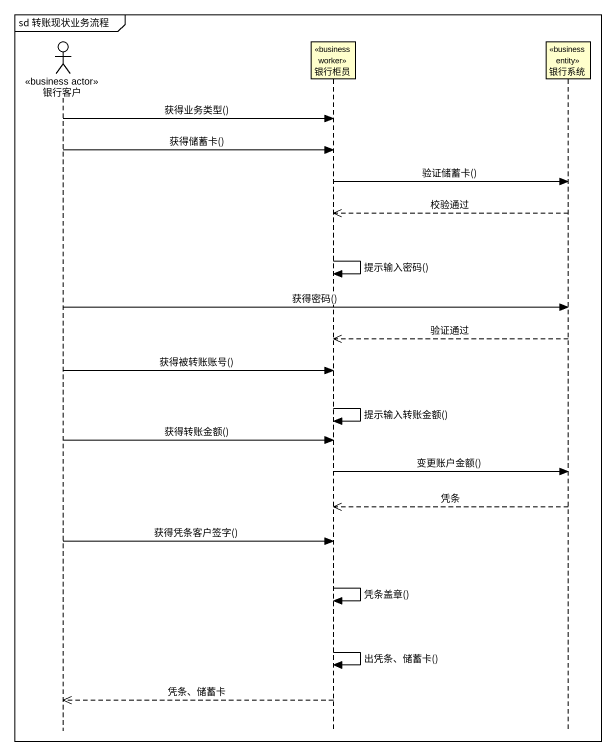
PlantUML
@startuml
mainframe sd 转账现状业务流程
hide footbox
actor 银行客户 <<business actor>>
participant 银行柜员 <<business worker>>
participant 银行系统 <<business entity>>

银行客户 -> 银行柜员 : 获得业务类型()
银行客户 -> 银行柜员 : 获得储蓄卡()
银行柜员 -> 银行系统 : 验证储蓄卡()
银行系统 -->> 银行柜员 : 校验通过
银行柜员 -> 银行柜员 : 提示输入密码()
银行客户 -> 银行系统 : 获得密码()
银行系统 -->> 银行柜员 : 验证通过
银行客户 -> 银行柜员 : 获得被转账账号()
银行柜员 -> 银行柜员 : 提示输入转账金额()
银行客户 -> 银行柜员 : 获得转账金额()
银行柜员 -> 银行系统 : 变更账户金额()
银行系统 -->> 银行柜员 : 凭条
银行客户 -> 银行柜员 : 获得凭条客户签字()
银行柜员 -> 银行柜员 : 凭条盖章()
银行柜员 -> 银行柜员 : 出凭条、储蓄卡()
银行柜员 -->> 银行客户 : 凭条、储蓄卡
@enduml
